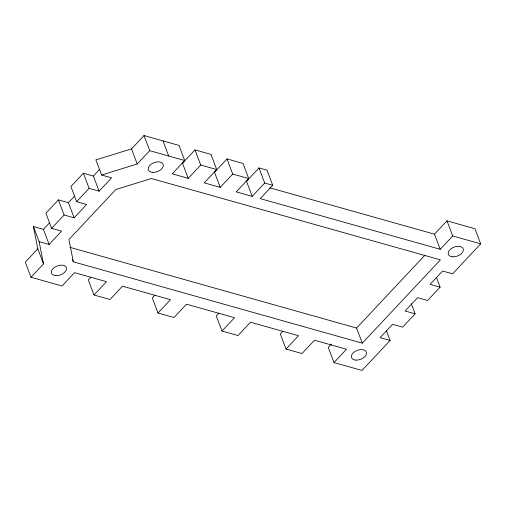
<?xml version="1.0" encoding="UTF-8"?>
<svg xmlns="http://www.w3.org/2000/svg" width="506" height="506" viewBox="0 0 506 506"><rect width="100%" height="100%" fill="white"/><g stroke="black" fill="none" stroke-linecap="round" stroke-linejoin="round"><path stroke-width="0.76" d="M331.411 344.118L328.286 347.445L333.998 362.568L361.999 370.449L390.113 340.462L380.114 337.647L392.605 324.321L402.605 327.142L415.103 313.815L405.104 311L417.595 297.673L427.595 300.488L440.093 287.161L430.094 284.347L442.586 271.02L452.585 273.835L480.7 243.854L452.699 235.973L440.207 249.294L260.21 198.624L272.709 185.297L264.708 183.045L252.216 196.372L236.213 191.869L248.712 178.542L232.709 174.039L220.218 187.359L204.215 182.856L216.713 169.529L200.711 165.026L188.219 178.352L172.217 173.849L184.709 160.522L178.997 145.405L144.001 135.551L131.509 148.878L95.887 159.902L101.598 175.025L111.598 177.84L99.106 191.16L93.395 176.044L83.395 173.229L70.897 186.556L76.608 201.673L86.608 204.487L74.116 217.814L68.405 202.697L58.405 199.883L45.907 213.209L51.618 228.326L61.618 231.141L49.126 244.468L39.126 241.653L33.415 226.536L43.415 229.351L49.126 244.468M43.415 229.351L49.664 222.684M68.405 202.697L74.654 196.037M93.395 176.044L99.638 169.383M51.618 228.326L64.117 214.999L74.116 217.814M76.608 201.673L89.107 188.346L99.106 191.16M33.415 226.536L37.792 248.819L25.3 262.146L31.011 277.263L62.01 285.991L74.508 272.664L106.507 281.678L94.008 294.998L88.297 279.881L90.903 277.105M31.011 277.263L43.51 263.936L39.126 241.653M101.598 175.025L137.221 163.995L149.713 150.668L184.709 160.522M216.713 169.529L210.996 154.412L195 149.909L182.502 163.236L188.219 178.352M248.712 178.542L243 163.425L226.998 158.916L214.506 172.242L220.218 187.359M272.709 185.297L266.997 170.18L258.996 167.929L246.504 181.256L252.216 196.372M154.899 295.125L152.293 297.901L158.005 313.018L174.007 317.521L186.499 304.195L234.499 317.711L222.007 331.032L216.29 315.915L218.896 313.138M158.005 313.018L170.503 299.691L122.503 286.181L110.011 299.501L94.008 294.998M282.892 331.158L280.292 333.935L286.004 349.051L302 353.555L314.498 340.228L346.496 349.241L333.998 362.568M286.004 349.051L298.496 335.725L250.502 322.214L238.003 335.541L222.007 331.032M269.692 187.783L434.496 234.177L446.988 220.85L474.989 228.737L480.7 243.854M69.885 247.326L356.591 328.046L424.989 255.1M362.302 343.163L440.397 259.875L151.408 178.517L115.792 189.541L68.936 239.515L73.313 261.804L362.302 343.163L356.591 328.046M446.988 220.85L452.699 235.973M434.496 234.177L440.207 249.294M436.558 277.8L440.093 287.161M411.296 303.733L415.103 313.815M386.306 330.386L390.113 340.462M258.996 167.929L264.708 183.045M226.998 158.916L232.709 174.039M195 149.909L200.711 165.026M163.002 140.902L168.713 156.019M144.001 135.551L149.713 150.668M131.509 148.878L137.221 163.995M83.395 173.229L89.107 188.346M58.405 199.883L64.117 214.999M72.497 259.641L73.313 261.804M37.792 248.819L43.51 263.936M452.794 256.833A7.938 4.775 -20.7 0 0 463.325 249.23A7.938 4.775 -20.7 0 0 451.188 248.648A7.938 4.775 -20.7 0 0 452.794 256.833M355.958 360.108A7.938 4.775 -20.7 0 0 366.489 352.505A7.938 4.775 -20.7 0 0 354.352 351.923A7.938 4.775 -20.7 0 0 355.958 360.108M152.806 172.382A7.938 4.775 -20.7 0 0 163.337 164.779A7.938 4.775 -20.7 0 0 151.199 164.191A7.938 4.775 -20.7 0 0 152.806 172.382M55.97 275.656A7.938 4.775 -20.7 0 0 66.501 268.053A7.938 4.775 -20.7 0 0 54.363 267.465A7.938 4.775 -20.7 0 0 55.97 275.656"/></g></svg>
